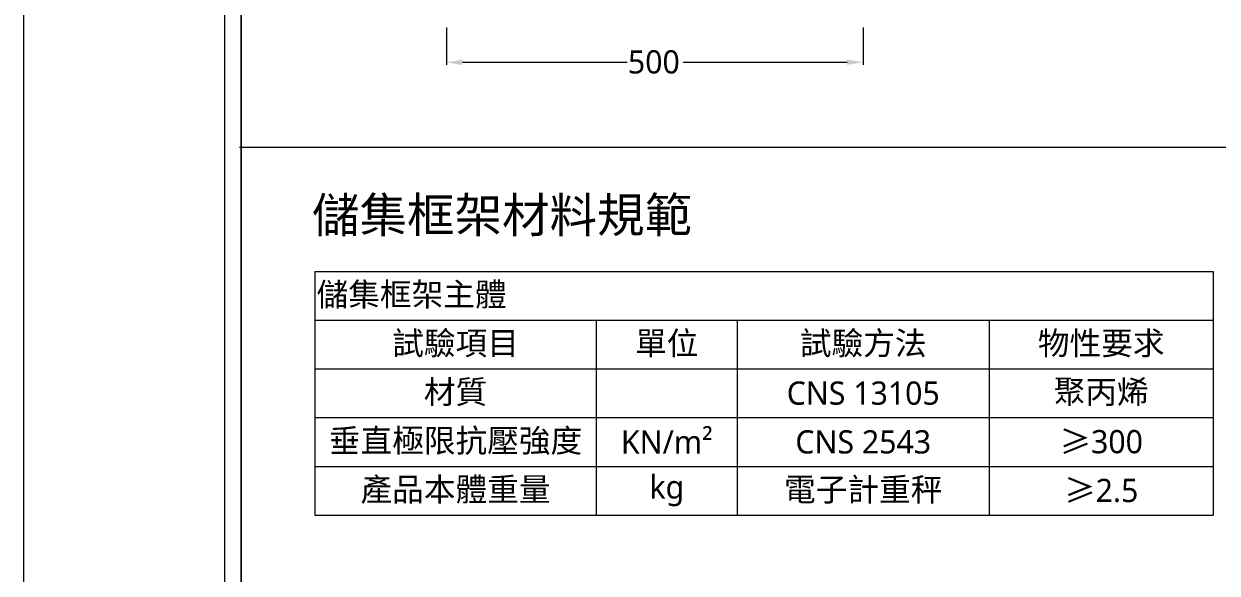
# Model space of a CAD drawing. Header units: millimetres. Extents: x 6388 to 10588, y 8 to 2978.
# Drawn here: x 6388 to 7416, y 1582 to 2055 of the extents above; entities that cross this region are included whole.
import ezdxf

# ---------------------------------------------------------------- set-up
doc = ezdxf.new("R2010")
doc.units = ezdxf.units.MM
doc.styles.get("Standard").update_dxf_attribs({"font": 'SimSun.ttf', "height": 25})
doc.styles.add('微軟正黑體-20', font='Microsoft JhengHei.ttf', dxfattribs={"height": 20})
doc.styles.add('微軟正黑體-30', font='Microsoft JhengHei.ttf', dxfattribs={"height": 30})

msp = doc.modelspace()

# ---------------------------------------------------------------- linework, layer by layer
at = {"lineweight": 5}
for p, q in [((6388.1, 7.9, 163.2), (6388.1, 2977.9, 163.2)), ((6575.2, 399.9, 163.2), (6575.2, 2779.1, 163.2)), ((6575.2, 399.9, 326.4), (6575.2, 2779.1, 326.4)), ((6575.2, 2779.1, 326.4), (6575.2, 207.7, 326.4)), ((6752.1, 2052.2), (6752.1, 2020)), ((7111.2, 2052.2), (7111.2, 2020)), ((6765.9, 2022.2), (6907.9, 2022.3)), ((6956.2, 2022.3), (7097.3, 2022.3)), ((10399.9, 1948.9), (6573.8, 1948.9)), ((6638.8, 1842.2), (7412.8, 1842.2)), ((6638.8, 1842.2), (6638.8, 1632.2)), ((7412.8, 1842.2), (7412.8, 1632.2)), ((6638.8, 1800.2), (7412.8, 1800.2)), ((6881.2, 1800.2), (6881.2, 1632.2)), ((7002.7, 1800.2), (7002.7, 1632.2)), ((7219.7, 1800.2), (7219.7, 1632.2)), ((6638.8, 1758.2), (7412.8, 1758.2)), ((6638.8, 1716.2), (7412.8, 1716.2)), ((6638.8, 1674.2), (7412.8, 1674.2)), ((6638.8, 1632.2), (7412.8, 1632.2))]:
    msp.add_line(p, q, dxfattribs=at)
at = {"color": 4, "lineweight": 5}
msp.add_line((6561, 2793.3, 326.4), (6561, 193.4, 326.4), dxfattribs=at)
at = {"lineweight": 5}
for points in [[(6765.9, 2024.5), (6765.9, 2019.9), (6752.1, 2022.2)], [(7097.3, 2024.6), (7097.3, 2020), (7111, 2022.3)]]:
    msp.add_solid(points, dxfattribs=at)

# ---------------------------------------------------------------- texts
for s, height, style, p in [('500', 20, '微軟正黑體-20', (6908.5, 2012.6)), ('儲集框架材料規範', 30, '微軟正黑體-30', (6636.4, 1875.7))]:
    msp.add_text(s, height=height, dxfattribs=dict(at, style=style)).set_placement(p)
at = {"lineweight": 5, "char_height": 20, "style": '微軟正黑體-20'}
for s, insert, width, attachment_point in [('{\\fMicrosoft JhengHei|b0|i0|c136|p34;\\C256;儲集框架主體}', (6640.3, 1821.2), 770.955, 4), ('{\\C256;試驗項目}', (6760, 1779.2), 239.424, 5), ('單位', (6942, 1779.2), 118.521, 5), ('試驗方法', (7111.2, 1779.2), 213.977, 5), ('物性要求', (7316.2, 1779.2), 190.033, 5), ('{\\fMicrosoft JhengHei|b0|i0|c136|p34;\\C256;材質}', (6760, 1737.2), 239.424, 5), ('CNS 13105', (7111.2, 1737.2), 213.977, 5), ('聚丙烯', (7316.2, 1737.2), 190.033, 5), ('{\\fMicrosoft JhengHei|b0|i0|c136|p34;\\C256;垂直極限抗壓強度}', (6760, 1695.2), 239.424, 5), ('{\\fSimSun|b0|i0|c134|p2;\\C256;≥\\fMicrosoft JhengHei|b0|i0|c136|p34;300}', (7316.2, 1695.2), 190.033, 5), ('CNS 2543', (7111.2, 1695.2), 213.977, 5), ('{\\fMicrosoft JhengHei|b0|i0|c136|p34;\\C256;產品本體重量}', (6760, 1653.2), 239.424, 5), ('kg', (6942, 1653.2), 118.521, 5), ('電子計重秤', (7111.2, 1653.2), 213.977, 5), ('{\\fSimSun|b0|i0|c134|p2;\\C256;≥\\fMicrosoft JhengHei|b0|i0|c136|p34;2.5}', (7316.2, 1653.2), 190.033, 5)]:
    msp.add_mtext(s, dxfattribs=dict(at, insert=insert, width=width, attachment_point=attachment_point))
at = {"lineweight": 5, "insert": (6942, 1695.2), "char_height": 20, "width": 118.521, "attachment_point": 5}
msp.add_mtext('{\\fMicrosoft JhengHei|b0|i0|c136|p34;\\C256;KN/m²}', dxfattribs=at)

doc.saveas('drawing.dxf')
